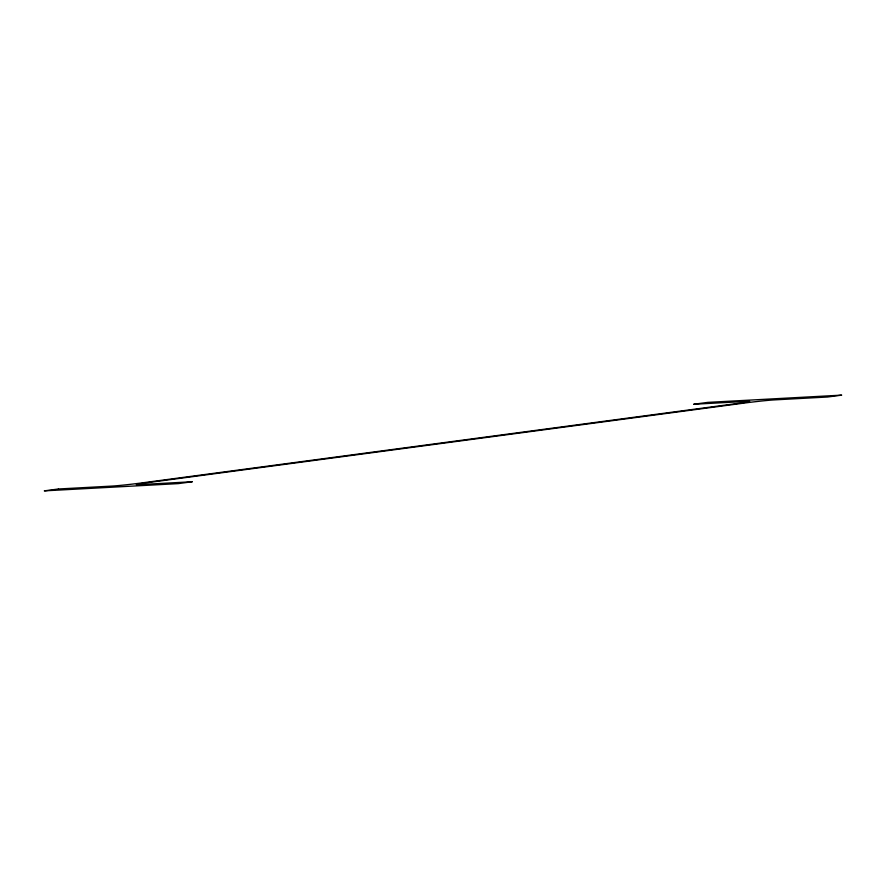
<?xml version="1.0" encoding="UTF-8"?>
<svg xmlns="http://www.w3.org/2000/svg" width="886" height="886" viewBox="0 0 886 886"><rect width="100%" height="100%" fill="white"/><g stroke="black" fill="none" stroke-linecap="round" stroke-linejoin="round"><path stroke-width="1.33" d="M58.421 488.983L44.3 490.866L178.241 483.623L192.362 481.74L138.748 484.642A22.726 0.709 -6.7 0 1 148.77 482.505L743.664 403.152A22.726 0.709 -6.7 0 1 773.976 399.918L827.579 397.017L841.7 395.134L707.759 402.377L693.638 404.26L747.252 401.358A22.726 0.709 -6.7 0 1 737.23 403.495L142.336 482.848A22.726 0.709 -6.7 0 1 112.024 486.082L58.421 488.983"/></g></svg>
